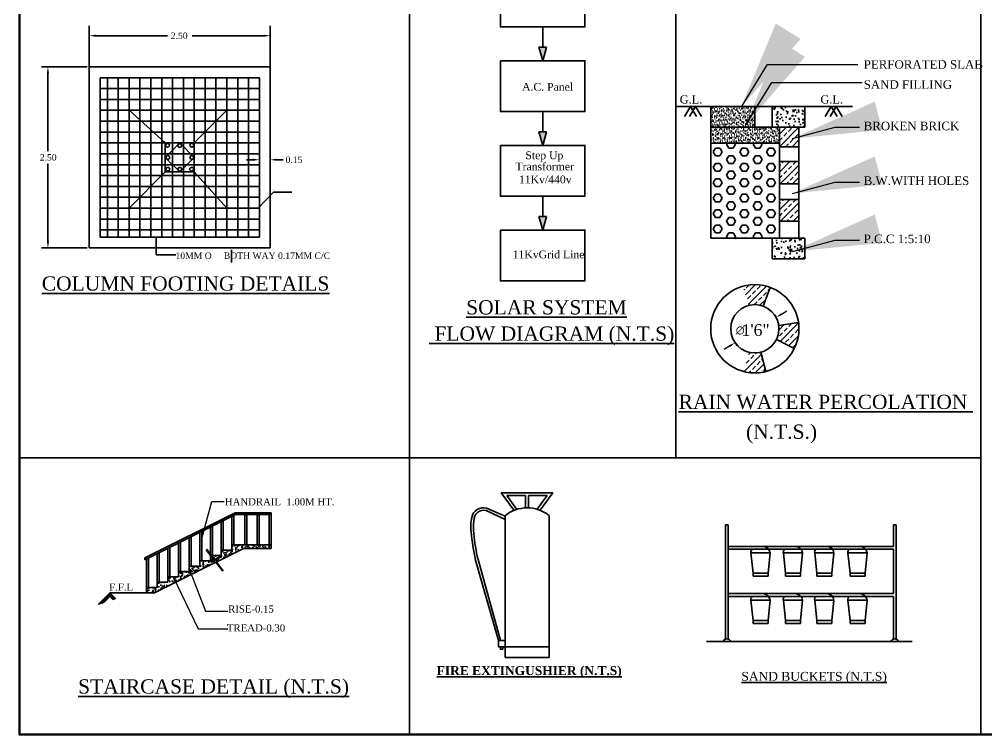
# Model space of a CAD drawing. Header units: metres. Extents: x 915 to 5569, y -1565 to 175.
# Drawn here: x 5509.4 to 5536.61, y -1437.42 to -1417.32 of the extents above; entities that cross this region are included whole.
import ezdxf

# ---------------------------------------------------------------- set-up
doc = ezdxf.new("R2010")
doc.units = ezdxf.units.M
doc.header["$MEASUREMENT"] = 0
doc.header["$PDMODE"] = 98
doc.styles.add('POP', font='georgia.ttf')
doc.styles.get("Standard").update_dxf_attribs({"font": 'times.ttf'})
doc.dimstyles.new('ISO-25', dxfattribs={"dimtxt": 2.5, "dimasz": 2.5, "dimexe": 1.25, "dimexo": 0.625, "dimtad": 1, "dimtxsty": 'Standard', "dimcen": 2.5, "dimadec": 0, "dimazin": 0, "dimtfac": 1, "dimtmove": 0, "dimatfit": 3, "dimfxl": 0, "dimarcsym": 0})
doc.dimstyles.get("Standard").update_dxf_attribs({"dimtxt": 0.3, "dimasz": 0.18, "dimexe": 0.1, "dimexo": 0.1, "dimgap": 0.09, "dimtad": 0, "dimtih": 1, "dimtoh": 1, "dimzin": 0, "dimdsep": 46, "dimtxsty": 'Standard', "dimcen": 0.09, "dimadec": 0, "dimazin": 0, "dimtfac": 1, "dimtofl": 0, "dimtmove": 0, "dimatfit": 3, "dimfxl": 0, "dimtolj": 1, "dimtzin": 0, "dimarcsym": 0})
doc.dimstyles.new('STANDARD$0', dxfattribs={"dimtxt": 0.3, "dimasz": 0.18, "dimexe": 0.1, "dimexo": 0.1, "dimgap": 0.09, "dimtad": 0, "dimtih": 1, "dimtoh": 1, "dimzin": 1, "dimdsep": 46, "dimtxsty": 'Standard', "dimcen": 0.1, "dimadec": 3, "dimazin": 0, "dimtfac": 1, "dimtofl": 0, "dimtmove": 0, "dimatfit": 3, "dimfxl": 0, "dimtolj": 1, "dimtzin": 0, "dimarcsym": 0})
pattern_1 = [(50, (5300.60898, 575.24855), (0.35863009, -0.031376067), [0.0375, -0.4125]), (355, (5300.609, 575.24855), (-0.06937567, 0.37609607), [0.03, -0.33]), (100.4514, (5300.63887, 575.24594), (0.28925469, 0.34471977), [0.031870095, -0.350571056]), (46.1842, (5300.609, 575.34855), (0.53362052, -0.08275951), [0.05625, -0.61875]), (96.6356, (5300.65345, 575.34166), (0.46733135, 0.48705894), [0.04780514, -0.5258565]), (351.1842, (5300.609, 575.34855), (0.46733097, 0.4870593), [0.045, -0.495]), (21, (5300.65898, 575.32355), (0.298453526, -0.201309445), [0.0375, -0.4125]), (326, (5300.659, 575.32355), (0.121657666, 0.36257502), [0.03, -0.33]), (71.4514, (5300.68385, 575.30678), (0.420111314, 0.16126525), [0.031870095, -0.350571056]), (37.5, (5300.60898, 575.24855), (0.006079928, 0.166446927), [0, -0.326, 0, -0.335, 0, -0.33125]), (7.5, (5300.60898, 575.24855), (0.131534769, 0.197205856), [0, -0.191, 0, -0.3185, 0, -0.12625]), (327.5, (5300.49748, 575.24855), (0.266911218, -0.011277436), [0, -0.125, 0, -0.39, 0, -0.5175]), (317.5, (5300.44748, 575.24855), (0.291593085, 0.05005249), [0, -0.1625, 0, -0.259, 0, -0.3675])]
pattern_2 = [(37.5, (5300.60898, 575.24855), (-0.003149668, 0.0963411885), [0, -0.076, 0, -0.085, 0, -0.08125]), (7.5, (5300.60898, 575.24855), (0.088488835, 0.141107303), [0, -0.041, 0, -0.0685, 0, -0.02625]), (327.5, (5300.54748, 575.24855), (0.155707093, 0.0002829527), [0, -0.025, 0, -0.09, 0, -0.1175]), (317.5, (5300.54748, 575.24855), (0.15030633, 0.043883778), [0, -0.0125, 0, -0.059, 0, -0.0675])]
pattern_3 = [(45, (5300.60898, 575.24855), (-0.176776695, 0.176776695), []), (45, (5300.78576, 575.24855), (-0.176776695, 0.176776695), [0.125, -0.0625])]
pattern_4 = [(45, (5300.60898, 575.23216), (-0.176776695, 0.176776695), []), (45, (5300.78576, 575.23216), (-0.176776695, 0.176776695), [0.125, -0.0625])]
pattern_5 = [(50, (5369.74279, -1430.25945), (0.21517805, -0.01882564), [0.0225, -0.2475]), (355, (5369.74279, -1430.25945), (-0.0416254, 0.22565764), [0.018, -0.198]), (100.4514, (5369.76072, -1430.26102), (0.1735528, 0.20683186), [0.01912206, -0.21034263]), (46.1842, (5369.7428, -1430.19945), (0.3201723, -0.0496557), [0.03375, -0.37125]), (96.6356, (5369.76947, -1430.2036), (0.2803988, 0.29223536), [0.0286831, -0.3155139]), (351.1842, (5369.7428, -1430.19945), (0.2803986, 0.2922356), [0.027, -0.297]), (21, (5369.77279, -1430.21445), (0.17907212, -0.12078567), [0.0225, -0.2475]), (326, (5369.77279, -1430.21445), (0.0729946, 0.217545), [0.018, -0.198]), (71.4514, (5369.7877, -1430.22452), (0.2520668, 0.09675915), [0.01912206, -0.21034263]), (37.5, (5369.74279, -1430.259454), (0.003647957, 0.099868156), [0, -0.1956, 0, -0.201, 0, -0.19875]), (7.5, (5369.74279, -1430.25945), (0.07892086, 0.11832351), [0, -0.1146, 0, -0.1911, 0, -0.07575]), (327.5, (5369.67589, -1430.25945), (0.16014673, -0.00676646), [0, -0.075, 0, -0.234, 0, -0.3105]), (317.5, (5369.64589, -1430.25945), (0.17495585, 0.0300315), [0, -0.0975, 0, -0.1554, 0, -0.2205])]

# ---------------------------------------------------------------- blocks, each defined once
blk = doc.blocks.new('*D7')
at = {"color": 0, "lineweight": -2}
for p, q in [((5530.689, -1425.7), (5530.636, -1425.615)), ((5530.842, -1425.606), (5530.995, -1425.511)), ((5529.536, -1426.41), (5529.588, -1426.495)), ((5529.382, -1426.505), (5529.229, -1426.599))]:
    blk.add_line(p, q, dxfattribs=at)
at = {"color": 0, "lineweight": 35}
for points in [[(5530.826, -1425.58), (5530.858, -1425.631), (5530.689, -1425.7)], [(5529.367, -1426.479), (5529.398, -1426.53), (5529.536, -1426.41)]]:
    blk.add_solid(points, dxfattribs=at)
at = {"layer": 'Defpoints', "color": 0, "lineweight": 35}
for p in [(5530.689, -1425.7), (5530.689, -1425.7), (5529.536, -1426.41)]:
    blk.add_point(p, dxfattribs=at)
at = {"color": 0, "lineweight": 35, "insert": (5530.112, -1426.055), "char_height": 0.3, "attachment_point": 5}
blk.add_mtext('\\A1;{\\H1.0952x;1\'6"}', dxfattribs=at)

msp = doc.modelspace()

# ---------------------------------------------------------------- hatches: boundary and pattern name
at = {"lineweight": 35}
for points in [[(5524.22719, -1418.10601), (5524.01923, -1418.10601), (5524.12321, -1418.48555)], [(5524.22719, -1420.48616), (5524.01923, -1420.48616), (5524.12321, -1420.86571)], [(5524.22719, -1422.86632), (5524.01923, -1422.86632), (5524.12321, -1423.24586)]]:
    msp.add_hatch(color=256, dxfattribs=at).paths.add_polyline_path(points)
h = msp.add_hatch(dxfattribs=at)
h.set_pattern_fill('AR-SAND', color=256, scale=0.05, style=0)
h.set_pattern_definition(pattern_2)
h.paths.add_polyline_path([(5530.08974, -1420.34964), (5530.08974, -1419.76887), (5528.84887, -1419.76887), (5528.84887, -1420.34964)])
h = msp.add_hatch(dxfattribs=at)
h.set_pattern_fill('AR-CONC', color=256, scale=0.05, style=0)
h.set_pattern_definition(pattern_1)
h.paths.add_polyline_path([(5531.33061, -1420.34964), (5531.50058, -1420.34964), (5531.50058, -1419.76887), (5530.58046, -1419.76887), (5530.58046, -1420.34964)])
h = msp.add_hatch(dxfattribs=at)
h.set_pattern_fill('AR-SAND', color=256, scale=0.05, style=0)
h.set_pattern_definition(pattern_2)
h.paths.add_polyline_path([(5530.78008, -1420.80415), (5530.78008, -1420.34964), (5528.84887, -1420.34964), (5528.84887, -1420.80415)])
h = msp.add_hatch(dxfattribs=at)
h.set_pattern_fill('ANSI33', color=256, style=0)
h.set_pattern_definition(pattern_3)
h.paths.add_polyline_path([(5531.33061, -1420.34964), (5530.78008, -1420.34964), (5530.78008, -1420.90371), (5531.33061, -1420.90371)])
h = msp.add_hatch(dxfattribs=at)
h.set_pattern_fill('HEX', color=256, style=0)
h.set_pattern_definition([(0, (5300.60898, 575.24855), (0, 0.21650635), [0.125, -0.25]), (120, (5300.60898, 575.24855), (-0.1875, -0.108253176), [0.125, -0.25]), (60, (5300.73398, 575.24855), (-0.1875, 0.108253176), [0.125, -0.25])])
h.paths.add_polyline_path([(5530.78008, -1420.80415), (5528.84887, -1420.80415), (5528.84887, -1423.47559), (5530.78008, -1423.47559)])
h = msp.add_hatch(dxfattribs=at)
h.set_pattern_fill('ANSI33', color=256, style=0)
h.set_pattern_definition(pattern_3)
h.paths.add_polyline_path([(5531.33061, -1421.94618), (5531.33061, -1421.31649), (5530.78008, -1421.31649), (5530.78008, -1421.94618)])
h = msp.add_hatch(dxfattribs=at)
h.set_pattern_fill('ANSI33', color=256, style=0)
h.set_pattern_definition(pattern_3)
h.paths.add_polyline_path([(5531.33061, -1422.38337), (5530.78008, -1422.38337), (5530.78008, -1422.99407), (5531.33061, -1422.99407)])
h = msp.add_hatch(dxfattribs=at)
h.set_pattern_fill('AR-CONC', color=256, scale=0.05, style=0)
h.set_pattern_definition(pattern_1)
h.paths.add_polyline_path([(5530.58046, -1423.47559), (5530.58046, -1424.05636), (5531.33061, -1424.05636), (5531.50058, -1424.05636), (5531.50058, -1423.47559)])
h = msp.add_hatch(dxfattribs=at)
h.set_pattern_fill('ANSI33', color=256, style=0)
h.set_pattern_definition(pattern_4)
h.paths.add_polyline_path([(5530.52571, -1424.85705, 0.1584631), (5529.75922, -1424.82277), (5529.90907, -1425.36503, -0.1584631), (5530.32805, -1425.38377)])
h = msp.add_hatch(dxfattribs=at)
h.set_pattern_fill('ANSI33', color=256, style=0)
h.set_pattern_definition([(45, (5286.91646, 570.2096), (-0.176776695, 0.176776695), []), (45, (5287.09323, 570.2096), (-0.176776695, 0.176776695), [0.125, -0.0625])])
h.paths.add_polyline_path([(5531.19875, -1426.57547, 0.11682468), (5531.33061, -1426.01882, 0.03493562), (5531.31853, -1425.84605), (5530.76143, -1425.92438, -0.03493562), (5530.76803, -1426.01882, -0.11682468), (5530.69596, -1426.3231)])
h = msp.add_hatch(dxfattribs=at)
h.set_pattern_fill('ANSI33', color=256, style=0)
h.set_pattern_definition(pattern_4)
h.paths.add_polyline_path([(5530.25916, -1426.67561, -0.12512202), (5529.92492, -1426.67678), (5529.78822, -1427.2225, 0.12512202), (5530.39968, -1427.22036)])
h = msp.add_hatch(dxfattribs=at)
h.set_pattern_fill('AR-CONC', color=256, scale=0.03, style=0)
h.set_pattern_definition(pattern_5)
h.paths.add_polyline_path([(5515.7067, -1432.18933), (5516.4831, -1432.18933), (5516.4831, -1432.08933), (5515.3831, -1432.08933), (5515.3831, -1432.23933), (5515.0831, -1432.23933), (5515.0831, -1432.38933), (5514.7831, -1432.38933), (5514.7831, -1432.53933), (5514.4831, -1432.53933), (5514.4831, -1432.68933), (5514.1831, -1432.68933), (5514.1831, -1432.83933), (5513.8831, -1432.83933), (5513.8831, -1432.98933), (5513.5831, -1432.98933), (5513.5831, -1433.13933), (5513.2831, -1433.13933), (5513.2831, -1433.28933), (5512.9831, -1433.28933), (5512.9831, -1433.43933), (5513.2067, -1433.43933)])
h = msp.add_hatch(dxfattribs=at)
h.set_pattern_fill('AR-CONC', color=256, scale=0.03, style=0)
h.set_pattern_definition(pattern_5)
h.paths.add_polyline_path([(5515.7067, -1432.18933), (5516.4831, -1432.18933), (5516.4831, -1432.08933), (5515.3831, -1432.08933), (5515.3831, -1432.23933), (5515.0831, -1432.23933), (5515.0831, -1432.38933), (5514.7831, -1432.38933), (5514.7831, -1432.53933), (5514.4831, -1432.53933), (5514.4831, -1432.68933), (5514.1831, -1432.68933), (5514.1831, -1432.83933), (5513.8831, -1432.83933), (5513.8831, -1432.98933), (5513.5831, -1432.98933), (5513.5831, -1433.13933), (5513.2831, -1433.13933), (5513.2831, -1433.28933), (5512.9831, -1433.28933), (5512.9831, -1433.43933), (5513.2067, -1433.43933)])

# ---------------------------------------------------------------- linework, layer by layer
at = {"linetype": 'ByBlock', "lineweight": 35}
for p, q in [((5520.38216, -1406.22359), (5520.38216, -1437.42351)), ((5527.86988, -1429.64745), (5527.86988, -1406.22359)), ((5536.44627, -1406.22359), (5536.44627, -1437.42351)), ((5509.40393, -1429.64745), (5536.44627, -1429.64745))]:
    msp.add_line(p, q, dxfattribs=at)
at = {"lineweight": 35}
for p, q in [((5511.37197, -1423.748), (5511.37197, -1417.50621)), ((5516.46194, -1423.748), (5516.46194, -1417.50621)), ((5524.12321, -1417.53352), (5524.12321, -1418.10601)), ((5511.55197, -1417.78258), (5513.57195, -1417.78258)), ((5516.28194, -1417.78258), (5514.26195, -1417.78258)), ((5524.01923, -1418.10601), (5524.22719, -1418.10601)), ((5524.12321, -1418.48555), (5524.01923, -1418.10601)), ((5524.22719, -1418.10601), (5524.12321, -1418.48555)), ((5511.30947, -1418.65803), (5510.02765, -1418.65803)), ((5511.37197, -1418.65803), (5511.37197, -1423.748)), ((5516.46194, -1418.65803), (5511.37197, -1418.65803)), ((5516.46194, -1423.748), (5516.46194, -1418.65803)), ((5510.20765, -1418.83803), (5510.20765, -1421.02302)), ((5511.67737, -1418.96343), (5511.67737, -1423.4426)), ((5516.15654, -1418.96343), (5511.67737, -1418.96343)), ((5511.88096, -1423.4426), (5511.88096, -1418.96343)), ((5512.18636, -1423.4426), (5512.18636, -1418.96343)), ((5512.49176, -1423.4426), (5512.49176, -1418.96343)), ((5512.79716, -1423.4426), (5512.79716, -1418.96343)), ((5513.10256, -1423.4426), (5513.10256, -1418.96343)), ((5513.10256, -1423.4426), (5513.10256, -1418.96343)), ((5513.40796, -1423.4426), (5513.40796, -1418.96343)), ((5513.40796, -1423.4426), (5513.40796, -1418.96343)), ((5513.71335, -1423.4426), (5513.71335, -1418.96343)), ((5513.71335, -1423.4426), (5513.71335, -1418.96343)), ((5514.01875, -1423.4426), (5514.01875, -1418.96343)), ((5514.32415, -1423.4426), (5514.32415, -1418.96343)), ((5514.62955, -1423.4426), (5514.62955, -1418.96343)), ((5514.93495, -1423.4426), (5514.93495, -1418.96343)), ((5515.24035, -1423.4426), (5515.24035, -1418.96343)), ((5515.54574, -1423.4426), (5515.54574, -1418.96343)), ((5515.85114, -1423.4426), (5515.85114, -1418.96343)), ((5516.15654, -1423.4426), (5516.15654, -1418.96343)), ((5516.15654, -1419.26883), (5511.67737, -1419.26883)), ((5516.15654, -1419.57422), (5511.67737, -1419.57422)), ((5516.15654, -1419.87962), (5511.67737, -1419.87962)), ((5513.50909, -1420.79515), (5512.49176, -1419.87962)), ((5514.32481, -1420.79515), (5515.24035, -1419.87962)), ((5524.12321, -1419.91368), (5524.12321, -1420.48616)), ((5527.89552, -1419.76887), (5528.84887, -1419.76887)), ((5528.27793, -1419.76887), (5528.10994, -1420.0516)), ((5528.4213, -1419.76887), (5528.25331, -1420.0516)), ((5528.27793, -1419.76887), (5528.44592, -1420.0516)), ((5528.4213, -1419.76887), (5528.58929, -1420.0516)), ((5528.84887, -1419.76887), (5528.84887, -1423.47559)), ((5531.50058, -1419.76887), (5528.84887, -1419.76887)), ((5530.08974, -1420.34964), (5530.08974, -1419.76887)), ((5530.58046, -1420.34964), (5530.58046, -1419.76887)), ((5531.50058, -1420.34964), (5531.50058, -1419.76887)), ((5531.50058, -1419.76887), (5532.83366, -1419.76887)), ((5532.23537, -1419.76887), (5532.06738, -1420.0516)), ((5532.37874, -1419.76887), (5532.21075, -1420.0516)), ((5532.23537, -1419.76887), (5532.40336, -1420.0516)), ((5532.37874, -1419.76887), (5532.54673, -1420.0516)), ((5516.15654, -1420.18502), (5511.67737, -1420.18502)), ((5531.33061, -1420.34964), (5528.84887, -1420.34964)), ((5530.78008, -1423.47559), (5530.78008, -1420.34964)), ((5531.33061, -1423.47559), (5531.33061, -1420.34964)), ((5531.33061, -1420.34964), (5531.50058, -1420.34964)), ((5516.15654, -1420.49042), (5511.67737, -1420.49042)), ((5524.01923, -1420.48616), (5524.22719, -1420.48616)), ((5524.12321, -1420.86571), (5524.01923, -1420.48616)), ((5524.22719, -1420.48616), (5524.12321, -1420.86571)), ((5516.15654, -1420.79582), (5511.67737, -1420.79582)), ((5513.50909, -1421.61088), (5513.50909, -1420.79515)), ((5513.50909, -1420.79515), (5514.32481, -1420.79515)), ((5513.50909, -1421.20302), (5513.91695, -1420.79609)), ((5513.91695, -1420.79609), (5514.32481, -1421.20302)), ((5514.32481, -1420.79515), (5514.32481, -1421.61088)), ((5530.78008, -1420.80415), (5528.84887, -1420.80415)), ((5530.78008, -1420.90371), (5531.33061, -1420.90371)), ((5516.15654, -1421.10122), (5511.67737, -1421.10122)), ((5513.91559, -1421.61088), (5513.50888, -1421.20323)), ((5514.32481, -1421.20302), (5513.91559, -1421.61088)), ((5515.97654, -1421.26842), (5515.79654, -1421.26842)), ((5516.15654, -1421.26552), (5516.15654, -1421.44842)), ((5516.46194, -1421.26552), (5516.46194, -1421.44842)), ((5516.64194, -1421.26842), (5516.82194, -1421.26842)), ((5510.20765, -1423.568), (5510.20765, -1421.38302)), ((5516.15654, -1421.40661), (5511.67737, -1421.40661)), ((5530.78008, -1421.31649), (5531.33061, -1421.31649)), ((5516.15654, -1421.71201), (5511.67737, -1421.71201)), ((5513.50909, -1421.61088), (5512.49176, -1422.62821)), ((5514.32481, -1421.61088), (5513.50909, -1421.61088)), ((5514.32481, -1421.61088), (5515.24035, -1422.62821)), ((5516.15654, -1422.01741), (5511.67737, -1422.01741)), ((5530.78008, -1421.94618), (5531.33061, -1421.94618)), ((5516.15654, -1422.32281), (5511.67737, -1422.32281)), ((5516.11768, -1422.62821), (5516.55221, -1422.17631)), ((5516.55221, -1422.17631), (5517.07177, -1422.17631)), ((5524.12321, -1422.29383), (5524.12321, -1422.86632)), ((5516.15654, -1422.62821), (5511.67737, -1422.62821)), ((5530.78008, -1422.38337), (5531.33061, -1422.38337)), ((5524.01923, -1422.86632), (5524.22719, -1422.86632)), ((5524.12321, -1423.24586), (5524.01923, -1422.86632)), ((5524.22719, -1422.86632), (5524.12321, -1423.24586)), ((5516.15654, -1422.93361), (5511.67737, -1422.93361)), ((5530.78008, -1422.99407), (5531.33061, -1422.99407)), ((5516.15654, -1423.239), (5511.67737, -1423.239)), ((5511.67737, -1423.4426), (5516.15654, -1423.4426)), ((5513.24855, -1423.94213), (5513.24855, -1423.4426)), ((5528.84887, -1423.47559), (5531.50058, -1423.47559)), ((5530.58046, -1424.05636), (5530.58046, -1423.47559)), ((5531.50058, -1424.05636), (5531.50058, -1423.47559)), ((5511.30947, -1423.748), (5510.02765, -1423.748)), ((5511.37197, -1423.748), (5516.46194, -1423.748)), ((5513.80197, -1423.94395), (5513.24855, -1423.94213)), ((5516.46194, -1423.748), (5513.91695, -1423.748)), ((5515.37242, -1423.80343), (5515.37242, -1424.15276)), ((5531.33061, -1424.05636), (5530.58046, -1424.05636)), ((5531.33061, -1424.05636), (5531.50058, -1424.05636)), ((5530.32805, -1425.38377), (5530.52571, -1424.85705)), ((5530.76143, -1425.92438), (5531.31853, -1425.84605)), ((5530.69596, -1426.3231), (5531.19875, -1426.57547)), ((5530.25916, -1426.67561), (5530.39968, -1427.22036)), ((5512.9331, -1432.4581), (5515.47064, -1431.18933)), ((5512.9331, -1432.514), (5515.48244, -1431.23933)), ((5515.3831, -1432.08933), (5515.3831, -1431.289)), ((5515.4331, -1432.08933), (5515.4331, -1431.264)), ((5515.47064, -1431.18933), (5516.4831, -1431.18933)), ((5515.48244, -1431.23933), (5516.4831, -1431.23933)), ((5515.74829, -1431.23933), (5515.74829, -1432.08933)), ((5515.79829, -1431.23933), (5515.79829, -1432.08933)), ((5516.09636, -1431.23933), (5516.09636, -1432.08933)), ((5516.14636, -1431.23933), (5516.14636, -1432.08933)), ((5516.4331, -1432.08933), (5516.4331, -1431.23933)), ((5516.4831, -1432.08933), (5516.4831, -1431.18933)), ((5514.78315, -1432.38933), (5514.78315, -1431.589)), ((5514.83315, -1432.38933), (5514.83315, -1431.564)), ((5515.0831, -1432.23933), (5515.0831, -1431.439)), ((5515.1331, -1432.23933), (5515.1331, -1431.414)), ((5514.1831, -1432.68933), (5514.1831, -1431.889)), ((5514.2331, -1432.68933), (5514.2331, -1431.864)), ((5514.4831, -1432.53933), (5514.4831, -1431.739)), ((5514.5331, -1432.53933), (5514.5331, -1431.714)), ((5513.6331, -1432.98933), (5513.6331, -1432.164)), ((5513.8831, -1432.83933), (5513.8831, -1432.039)), ((5513.9331, -1432.83933), (5513.9331, -1432.014)), ((5515.3831, -1432.23933), (5515.3831, -1432.08933)), ((5515.3831, -1432.08933), (5516.4831, -1432.08933)), ((5515.3831, -1432.23933), (5515.3831, -1432.08933)), ((5515.3831, -1432.08933), (5516.4831, -1432.08933)), ((5516.4831, -1432.08933), (5516.4831, -1432.18933)), ((5516.4831, -1432.08933), (5516.4831, -1432.18933)), ((5513.2831, -1433.13933), (5513.2831, -1432.339)), ((5513.3331, -1433.13933), (5513.3331, -1432.314)), ((5513.5831, -1432.98933), (5513.5831, -1432.189)), ((5514.7831, -1432.53933), (5514.7831, -1432.38933)), ((5514.7831, -1432.38933), (5514.78315, -1432.38933)), ((5514.7831, -1432.53933), (5514.7831, -1432.38933)), ((5514.7831, -1432.38933), (5514.78315, -1432.38933)), ((5514.80858, -1432.38933), (5515.0831, -1432.38933)), ((5514.80858, -1432.38933), (5515.0831, -1432.38933)), ((5514.95722, -1432.56407), (5515.7067, -1432.18933)), ((5514.95722, -1432.56407), (5515.7067, -1432.18933)), ((5515.0831, -1432.38933), (5515.0831, -1432.23933)), ((5515.0831, -1432.23933), (5515.3831, -1432.23933)), ((5515.0831, -1432.38933), (5515.0831, -1432.23933)), ((5515.0831, -1432.23933), (5515.3831, -1432.23933)), ((5515.7067, -1432.18933), (5516.4831, -1432.18933)), ((5515.7067, -1432.18933), (5516.4831, -1432.18933)), ((5512.9331, -1432.514), (5512.9331, -1432.4581)), ((5512.9831, -1433.28933), (5512.9831, -1432.489)), ((5513.0331, -1433.28933), (5513.0331, -1432.464)), ((5513.2067, -1433.43933), (5514.92847, -1432.57845)), ((5513.2067, -1433.43933), (5514.92847, -1432.57845)), ((5514.1831, -1432.83933), (5514.1831, -1432.68933)), ((5514.1831, -1432.68933), (5514.4831, -1432.68933)), ((5514.1831, -1432.83933), (5514.1831, -1432.68933)), ((5514.1831, -1432.68933), (5514.4831, -1432.68933)), ((5514.4831, -1432.68933), (5514.4831, -1432.53933)), ((5514.4831, -1432.53933), (5514.7831, -1432.53933)), ((5514.4831, -1432.68933), (5514.4831, -1432.53933)), ((5514.4831, -1432.53933), (5514.7831, -1432.53933)), ((5513.8831, -1432.98933), (5513.8831, -1432.83933)), ((5513.8831, -1432.83933), (5514.1831, -1432.83933)), ((5513.8831, -1432.98933), (5513.8831, -1432.83933)), ((5513.8831, -1432.83933), (5514.1831, -1432.83933)), ((5513.2831, -1433.28933), (5513.2831, -1433.13933)), ((5513.2831, -1433.13933), (5513.5831, -1433.13933)), ((5513.2831, -1433.28933), (5513.2831, -1433.13933)), ((5513.2831, -1433.13933), (5513.5831, -1433.13933)), ((5513.5831, -1433.13933), (5513.5831, -1432.98933)), ((5513.5831, -1432.98933), (5513.8831, -1432.98933)), ((5513.5831, -1433.13933), (5513.5831, -1432.98933)), ((5513.5831, -1432.98933), (5513.8831, -1432.98933)), ((5511.61894, -1433.76938), (5511.94899, -1433.43933)), ((5511.61894, -1433.76938), (5511.94899, -1433.43933)), ((5511.65618, -1433.7576), (5511.94899, -1433.46478)), ((5511.65618, -1433.7576), (5511.94899, -1433.46478)), ((5511.69342, -1433.74582), (5511.94899, -1433.49024)), ((5511.69342, -1433.74582), (5511.94899, -1433.49024)), ((5511.73065, -1433.73403), (5511.94899, -1433.5157)), ((5511.73065, -1433.73403), (5511.94899, -1433.5157)), ((5512.9831, -1433.43933), (5511.94899, -1433.43933)), ((5512.12038, -1433.61072), (5511.94899, -1433.43933)), ((5512.9831, -1433.43933), (5511.94899, -1433.43933)), ((5512.12038, -1433.61072), (5511.94899, -1433.43933)), ((5512.10104, -1433.61684), (5511.94899, -1433.46478)), ((5512.10104, -1433.61684), (5511.94899, -1433.46478)), ((5512.08171, -1433.62296), (5511.94899, -1433.49024)), ((5512.08171, -1433.62296), (5511.94899, -1433.49024)), ((5512.06237, -1433.62907), (5511.94899, -1433.5157)), ((5512.06237, -1433.62907), (5511.94899, -1433.5157)), ((5512.9831, -1433.43933), (5512.9831, -1433.28933)), ((5512.9831, -1433.28933), (5513.2831, -1433.28933)), ((5512.9831, -1433.43933), (5512.9831, -1433.28933)), ((5512.9831, -1433.28933), (5513.2831, -1433.28933)), ((5512.9831, -1433.43933), (5512.9831, -1433.43933)), ((5512.9831, -1433.43933), (5513.2067, -1433.43933)), ((5512.9831, -1433.43933), (5512.9831, -1433.43933)), ((5512.9831, -1433.43933), (5513.2067, -1433.43933)), ((5511.76789, -1433.72225), (5511.94899, -1433.54115)), ((5511.76789, -1433.72225), (5511.94899, -1433.54115)), ((5512.04303, -1433.63519), (5511.94899, -1433.54115)), ((5512.04303, -1433.63519), (5511.94899, -1433.54115))]:
    msp.add_line(p, q, dxfattribs=at)
at = {"lineweight": 35, "ltscale": 0.1}
for p, q in [((5522.95346, -1430.62407), (5524.41114, -1430.62407)), ((5522.95346, -1430.62407), (5523.31874, -1431.12223)), ((5523.11809, -1430.70749), (5523.64059, -1430.70749)), ((5523.11809, -1430.70749), (5523.40082, -1431.09307)), ((5523.64059, -1430.70749), (5523.64059, -1431.05097)), ((5523.72402, -1430.70749), (5524.24652, -1430.70749)), ((5523.72402, -1430.70749), (5523.72402, -1431.0503)), ((5524.24652, -1430.70749), (5523.96665, -1431.08916)), ((5524.41114, -1430.62407), (5524.04946, -1431.11732)), ((5523.06521, -1431.28443), (5522.54358, -1431.06328)), ((5523.06521, -1431.37512), (5522.53559, -1431.12139)), ((5523.06521, -1434.95621), (5523.06521, -1431.27253)), ((5524.3029, -1434.95621), (5524.3029, -1431.26255)), ((5529.26143, -1434.7406), (5529.26143, -1431.52771)), ((5529.26143, -1431.52771), (5529.34303, -1431.52771)), ((5529.34303, -1434.73902), (5529.34303, -1431.52771)), ((5533.98734, -1432.13319), (5533.98734, -1431.52771)), ((5533.98734, -1431.52771), (5534.06893, -1431.52771)), ((5534.06893, -1434.73966), (5534.06893, -1431.52771)), ((5529.34303, -1432.13319), (5533.98734, -1432.13319)), ((5529.34303, -1432.21479), (5533.98734, -1432.21479)), ((5529.98177, -1432.31571), (5530.52324, -1432.31571)), ((5530.04381, -1432.88928), (5529.98177, -1432.31571)), ((5530.46636, -1432.88928), (5530.52324, -1432.31571)), ((5530.89209, -1432.31571), (5531.43356, -1432.31571)), ((5530.95413, -1432.88928), (5530.89209, -1432.31571)), ((5531.37668, -1432.88928), (5531.43356, -1432.31571)), ((5531.77482, -1432.31571), (5532.31629, -1432.31571)), ((5531.83686, -1432.88928), (5531.77482, -1432.31571)), ((5532.25941, -1432.88928), (5532.31629, -1432.31571)), ((5532.70583, -1432.31571), (5533.2473, -1432.31571)), ((5532.76787, -1432.88928), (5532.70583, -1432.31571)), ((5533.19042, -1432.88928), (5533.2473, -1432.31571)), ((5533.98734, -1433.46011), (5533.98734, -1432.21479)), ((5530.04381, -1432.88928), (5530.04381, -1432.97233)), ((5530.04381, -1432.88928), (5530.46636, -1432.88928)), ((5530.04381, -1432.97233), (5530.46636, -1432.97233)), ((5530.46636, -1432.97233), (5530.46636, -1432.88928)), ((5530.95413, -1432.88928), (5530.95413, -1432.97233)), ((5530.95413, -1432.88928), (5531.37668, -1432.88928)), ((5530.95413, -1432.97233), (5531.37668, -1432.97233)), ((5531.37668, -1432.97233), (5531.37668, -1432.88928)), ((5531.83686, -1432.88928), (5531.83686, -1432.97233)), ((5531.83686, -1432.88928), (5532.25941, -1432.88928)), ((5531.83686, -1432.97233), (5532.25941, -1432.97233)), ((5532.25941, -1432.97233), (5532.25941, -1432.88928)), ((5532.76787, -1432.88928), (5532.76787, -1432.97233)), ((5532.76787, -1432.88928), (5533.19042, -1432.88928)), ((5532.76787, -1432.97233), (5533.19042, -1432.97233)), ((5533.19042, -1432.97233), (5533.19042, -1432.88928)), ((5529.34303, -1433.46011), (5533.98734, -1433.46011)), ((5529.34303, -1434.73902), (5529.3418, -1433.54535)), ((5529.34303, -1433.5417), (5533.98734, -1433.5417)), ((5529.98177, -1433.64262), (5530.52324, -1433.64262)), ((5530.04381, -1434.2162), (5529.98177, -1433.64262)), ((5530.46636, -1434.2162), (5530.52324, -1433.64262)), ((5530.89209, -1433.64262), (5531.43356, -1433.64262)), ((5530.95413, -1434.2162), (5530.89209, -1433.64262)), ((5531.37668, -1434.2162), (5531.43356, -1433.64262)), ((5531.77482, -1433.64262), (5532.31629, -1433.64262)), ((5531.83686, -1434.2162), (5531.77482, -1433.64262)), ((5532.25941, -1434.2162), (5532.31629, -1433.64262)), ((5532.70583, -1433.64262), (5533.2473, -1433.64262)), ((5532.76787, -1434.2162), (5532.70583, -1433.64262)), ((5533.19042, -1434.2162), (5533.2473, -1433.64262)), ((5533.98734, -1434.73763), (5533.98734, -1433.5417)), ((5530.04381, -1434.2162), (5530.04381, -1434.29924)), ((5530.04381, -1434.2162), (5530.46636, -1434.2162)), ((5530.04381, -1434.29924), (5530.46636, -1434.29924)), ((5530.46636, -1434.29924), (5530.46636, -1434.2162)), ((5530.95413, -1434.2162), (5530.95413, -1434.29924)), ((5530.95413, -1434.2162), (5531.37668, -1434.2162)), ((5530.95413, -1434.29924), (5531.37668, -1434.29924)), ((5531.37668, -1434.29924), (5531.37668, -1434.2162)), ((5531.83686, -1434.2162), (5531.83686, -1434.29924)), ((5531.83686, -1434.2162), (5532.25941, -1434.2162)), ((5531.83686, -1434.29924), (5532.25941, -1434.29924)), ((5532.25941, -1434.29924), (5532.25941, -1434.2162)), ((5532.76787, -1434.2162), (5532.76787, -1434.29924)), ((5532.76787, -1434.2162), (5533.19042, -1434.2162)), ((5532.76787, -1434.29924), (5533.19042, -1434.29924)), ((5533.19042, -1434.29924), (5533.19042, -1434.2162)), ((5523.06436, -1435.25279), (5523.06521, -1434.95621)), ((5523.06521, -1434.95621), (5524.3029, -1434.95621)), ((5524.3029, -1434.95621), (5524.3029, -1435.25279)), ((5523.06436, -1435.25279), (5524.3029, -1435.25279))]:
    msp.add_line(p, q, dxfattribs=at)
at = {"lineweight": 106}
msp.add_lwpolyline([(5509.40393, -1401.4892), (5568.40393, -1401.4892), (5568.40393, -1437.42351), (5509.40393, -1437.42351)], close=True, dxfattribs=at)
at = {"lineweight": 35}
for points in [[(5522.93313, -1416.1054), (5525.31329, -1416.1054), (5525.31329, -1417.53352), (5522.93313, -1417.53352)], [(5522.93313, -1418.48555), (5525.31329, -1418.48555), (5525.31329, -1419.91368), (5522.93313, -1419.91368)], [(5522.93313, -1420.86571), (5525.31329, -1420.86571), (5525.31329, -1422.29383), (5522.93313, -1422.29383)], [(5522.93313, -1423.24586), (5525.31329, -1423.24586), (5525.31329, -1424.67399), (5522.93313, -1424.67399)]]:
    msp.add_lwpolyline(points, close=True, dxfattribs=at)
at = {"lineweight": 35, "ltscale": 0.1}
for points in [[(5522.23763, -1432.52052, -0.0278407), (5522.10736, -1431.72458, -0.0727692), (5522.12889, -1431.32062, -0.43829072), (5522.54358, -1431.06328)], [(5522.30493, -1432.50204, -0.03131166), (5522.18584, -1431.7733, -0.06152122), (5522.18957, -1431.41684, -0.50727324), (5522.53559, -1431.12139)]]:
    msp.add_lwpolyline(points, format="xyb", dxfattribs=at)
at = {"lineweight": 35}
for points in [[(5514.65897, -1432.22772), (5514.8536, -1432.48101), (5514.80098, -1432.57797), (5514.97993, -1432.47998), (5514.9273, -1432.57693), (5515.12517, -1432.83443)], [(5514.65897, -1432.22772), (5514.8536, -1432.48101), (5514.80098, -1432.57797), (5514.97993, -1432.47998), (5514.9273, -1432.57693), (5515.12517, -1432.83443)], [(5514.67496, -1432.21544), (5514.87757, -1432.47912), (5514.85137, -1432.52739), (5515.03032, -1432.4294), (5514.95127, -1432.57503), (5515.14116, -1432.82215)], [(5514.67496, -1432.21544), (5514.87757, -1432.47912), (5514.85137, -1432.52739), (5515.03032, -1432.4294), (5514.95127, -1432.57503), (5515.14116, -1432.82215)]]:
    msp.add_lwpolyline(points, dxfattribs=at)
at = {"lineweight": 35, "ltscale": 0.1}
for points in [[(5522.88224, -1434.78087), (5522.23763, -1432.52052)], [(5522.93723, -1434.78087), (5522.30493, -1432.50204)], [(5528.72765, -1434.80641), (5534.51463, -1434.80641)]]:
    msp.add_lwpolyline(points, dxfattribs=at)
for points in [[(5522.88224, -1434.78087), (5523.06522, -1434.78087), (5523.06521, -1434.95621), (5522.88224, -1434.95621)], [(5522.93678, -1434.95621), (5523.00207, -1434.95621), (5523.00207, -1435.02554), (5522.93678, -1435.02554)]]:
    msp.add_lwpolyline(points, close=True, dxfattribs=at)
at = {"lineweight": 35}
for centre, radius in [((5513.57239, -1420.86316), 0.05241), ((5513.91569, -1420.87094), 0.05241), ((5514.25464, -1420.86115), 0.05241), ((5513.5821, -1421.2027), 0.05241), ((5514.25366, -1421.20227), 0.05241), ((5513.5821, -1421.5353), 0.05241), ((5513.91694, -1421.5353), 0.05241), ((5514.25179, -1421.5353), 0.05241), ((5530.08974, -1426.01882), 1.24087), ((5530.08974, -1426.01882), 0.67829)]:
    msp.add_circle(centre, radius, dxfattribs=at)
at = {"lineweight": 35, "ltscale": 0.1}
for centre, radius, start, end in [((5523.69027, -1432.03787), 0.98815, 51.685056, 129.238777), ((5530.31036, -1432.34858), 0.21541, 8.778208, 90.753512), ((5531.22068, -1432.34858), 0.21541, 8.778208, 90.753512), ((5532.10341, -1432.34858), 0.21541, 8.778208, 90.753512), ((5533.03442, -1432.34858), 0.21541, 8.778208, 90.753512), ((5530.06416, -1432.29307), 0.08545, 113.638463, 195.36436), ((5530.97448, -1432.29307), 0.08545, 113.638463, 195.36436), ((5531.85722, -1432.29307), 0.08545, 113.638463, 195.36436), ((5532.78823, -1432.29307), 0.08545, 113.638463, 195.36436), ((5530.31036, -1433.6755), 0.21541, 8.778208, 90.753512), ((5531.22068, -1433.6755), 0.21541, 8.778208, 90.753512), ((5532.10341, -1433.6755), 0.21541, 8.778208, 90.753512), ((5533.03442, -1433.6755), 0.21541, 8.778208, 90.753512), ((5530.06416, -1433.61998), 0.08545, 113.638463, 195.36436), ((5530.97448, -1433.61998), 0.08545, 113.638463, 195.36436), ((5531.85722, -1433.61998), 0.08545, 113.638463, 195.36436), ((5532.78823, -1433.61998), 0.08545, 113.638463, 195.36436), ((5529.30425, -1434.84475), 0.11261, 19.268796, 160.731196), ((5534.02552, -1434.84357), 0.11261, 19.268796, 160.731196)]:
    msp.add_arc(centre, radius, start, end, dxfattribs=at)
at = {"lineweight": 35}
for points in [[(5511.55197, -1417.75258), (5511.55197, -1417.81258), (5511.37197, -1417.78258)], [(5516.28194, -1417.75258), (5516.28194, -1417.81258), (5516.46194, -1417.78258)], [(5510.17765, -1418.83803), (5510.23765, -1418.83803), (5510.20765, -1418.65803)], [(5515.97654, -1421.23842), (5515.97654, -1421.29842), (5516.15654, -1421.26842)], [(5516.64194, -1421.23842), (5516.64194, -1421.29842), (5516.46194, -1421.26842)], [(5510.17765, -1423.568), (5510.23765, -1423.568), (5510.20765, -1423.748)]]:
    msp.add_solid(points, dxfattribs=at)

# ---------------------------------------------------------------- texts
for s, height, p in [('2.50', 0.18, (5513.66195, -1417.87258)), ('PERFORATED SLAB', 0.24, (5533.15186, -1418.71024)), ('A.C. Panel', 0.217784, (5523.54371, -1419.32805)), ('SAND FILLING', 0.24, (5533.15186, -1419.27533)), ('G.L.', 0.23, (5527.97739, -1419.68852)), ('G.L.', 0.23, (5531.93483, -1419.68852)), ('BROKEN BRICK', 0.24, (5533.15186, -1420.43826)), ('2.50', 0.18, (5509.97697, -1421.2912)), ('0.15', 0.18, (5516.89205, -1421.35726)), ('Step Up', 0.217784, (5523.6364, -1421.2528)), ('Transformer', 0.217784, (5523.35746, -1421.56539)), ('11Kv/440v', 0.217784, (5523.45586, -1421.92992)), ('B.W.WITH HOLES', 0.24, (5533.15186, -1421.97686)), ('P.C.C 1:5:10', 0.24, (5533.15186, -1423.61131)), ('10MM O     BOTH WAY 0.17MM C/C', 0.18, (5513.79425, -1424.05449)), ('11KvGrid Line', 0.217784, (5523.2794, -1424.03774)), ('%%UCOLUMN FOOTING DETAILS', 0.4, (5510.03418, -1424.94641)), ('%%USOLAR SYSTEM', 0.4, (5521.97229, -1425.61533)), ('%%U FLOW DIAGRAM (N.T.S)', 0.4, (5520.92763, -1426.35393)), ('%%URAIN WATER PERCOLATION ', 0.4, (5527.94655, -1428.27184)), ('HANDRAIL  1.00M HT.', 0.2, (5515.18549, -1430.98101)), ('RISE-0.15', 0.2, (5515.27683, -1433.99262)), ('TREAD-0.30', 0.2, (5515.24355, -1434.52442))]:
    msp.add_text(s, height=height, dxfattribs=at).set_placement(p)
at = {"lineweight": 35, "style": 'POP'}
msp.add_text('F.F.L', height=0.2, dxfattribs=at).set_placement((5511.93317, -1433.37804))
at = {"lineweight": 35, "insert": (5529.6791, -1426.06169), "char_height": 0.23, "attachment_point": 5}
msp.add_mtext('\\A1;∅', dxfattribs=at)
at = {"lineweight": 35, "attachment_point": 1}
for s, insert, char_height, width in [('(N.T.S.)', (5529.8443, -1428.70914), 0.4, 1.9988609), ('{\\fTimes New Roman|b1|i0|c0|p18;\\LFIRE EXTINGUSHIER (N.T.S)}', (5521.14279, -1435.49933), 0.25, 5.1673383), ('{\\LSAND BUCKETS (N.T.S)}', (5529.71226, -1435.66059), 0.25, 4.2191172), ('{\\LSTAIRCASE DETAIL (N.T.S)}', (5511.05767, -1435.86832), 0.4, 9.1659706)]:
    msp.add_mtext(s, dxfattribs=dict(at, insert=insert, char_height=char_height, width=width))

# ---------------------------------------------------------------- dimensions: what is measured, and where the dimension line sits
at = {"lineweight": 35}
dim = msp.add_aligned_dim(p1=(5529.5357, -1426.41013), p2=(5530.68854, -1425.70019), distance=0, text='{\\H1.0952x;1\'6"}', dimstyle='STANDARD$0', override={"dimfxl": 6}, dxfattribs=at)
dim.commit()
dim.dimension.update_dxf_attribs({"geometry": '*D7', "text_midpoint": (5530.11212, -1426.05516)})

# ---------------------------------------------------------------- leaders
for points, dimstyle, override in [([(5529.71151, -1419.78311), (5530.44748, -1418.59453), (5532.98719, -1418.59431)], 'ISO-25', {"dimexe": 0.1, "dimexo": 0.1, "dimgap": 0.1}), ([(5529.83362, -1420.28398), (5530.56959, -1419.09541), (5533.10931, -1419.09518)], 'ISO-25', {"dimexe": 0.1, "dimexo": 0.1, "dimgap": 0.1}), ([(5531.15185, -1420.67491), (5532.35446, -1420.35514), (5533.03749, -1420.35514)], 'ISO-25', {"dimexe": 0.1, "dimexo": 0.1, "dimgap": 0.1}), ([(5531.15185, -1422.2135), (5532.35446, -1421.89374), (5533.03749, -1421.89374)], 'ISO-25', {"dimexe": 0.1, "dimexo": 0.1, "dimgap": 0.1}), ([(5531.15185, -1423.84796), (5532.35446, -1423.52819), (5533.03749, -1423.52819)], 'ISO-25', {"dimexe": 0.1, "dimexo": 0.1, "dimgap": 0.1}), ([(5514.5331, -1431.9153), (5514.8217, -1430.87268), (5515.16074, -1430.87268)], 'Standard', {"dimgap": 0.09, "dimtad": 0}), ([(5514.1831, -1432.76433), (5514.64403, -1433.95302), (5515.27213, -1433.95302)], 'Standard', {"dimgap": 0.09, "dimtad": 0}), ([(5513.7331, -1432.98933), (5514.43248, -1434.4507), (5515.27213, -1434.4507)], 'Standard', {"dimgap": 0.09, "dimtad": 0})]:
    msp.add_leader(points, dimstyle=dimstyle, override=override, dxfattribs=at)

doc.saveas('drawing.dxf')
